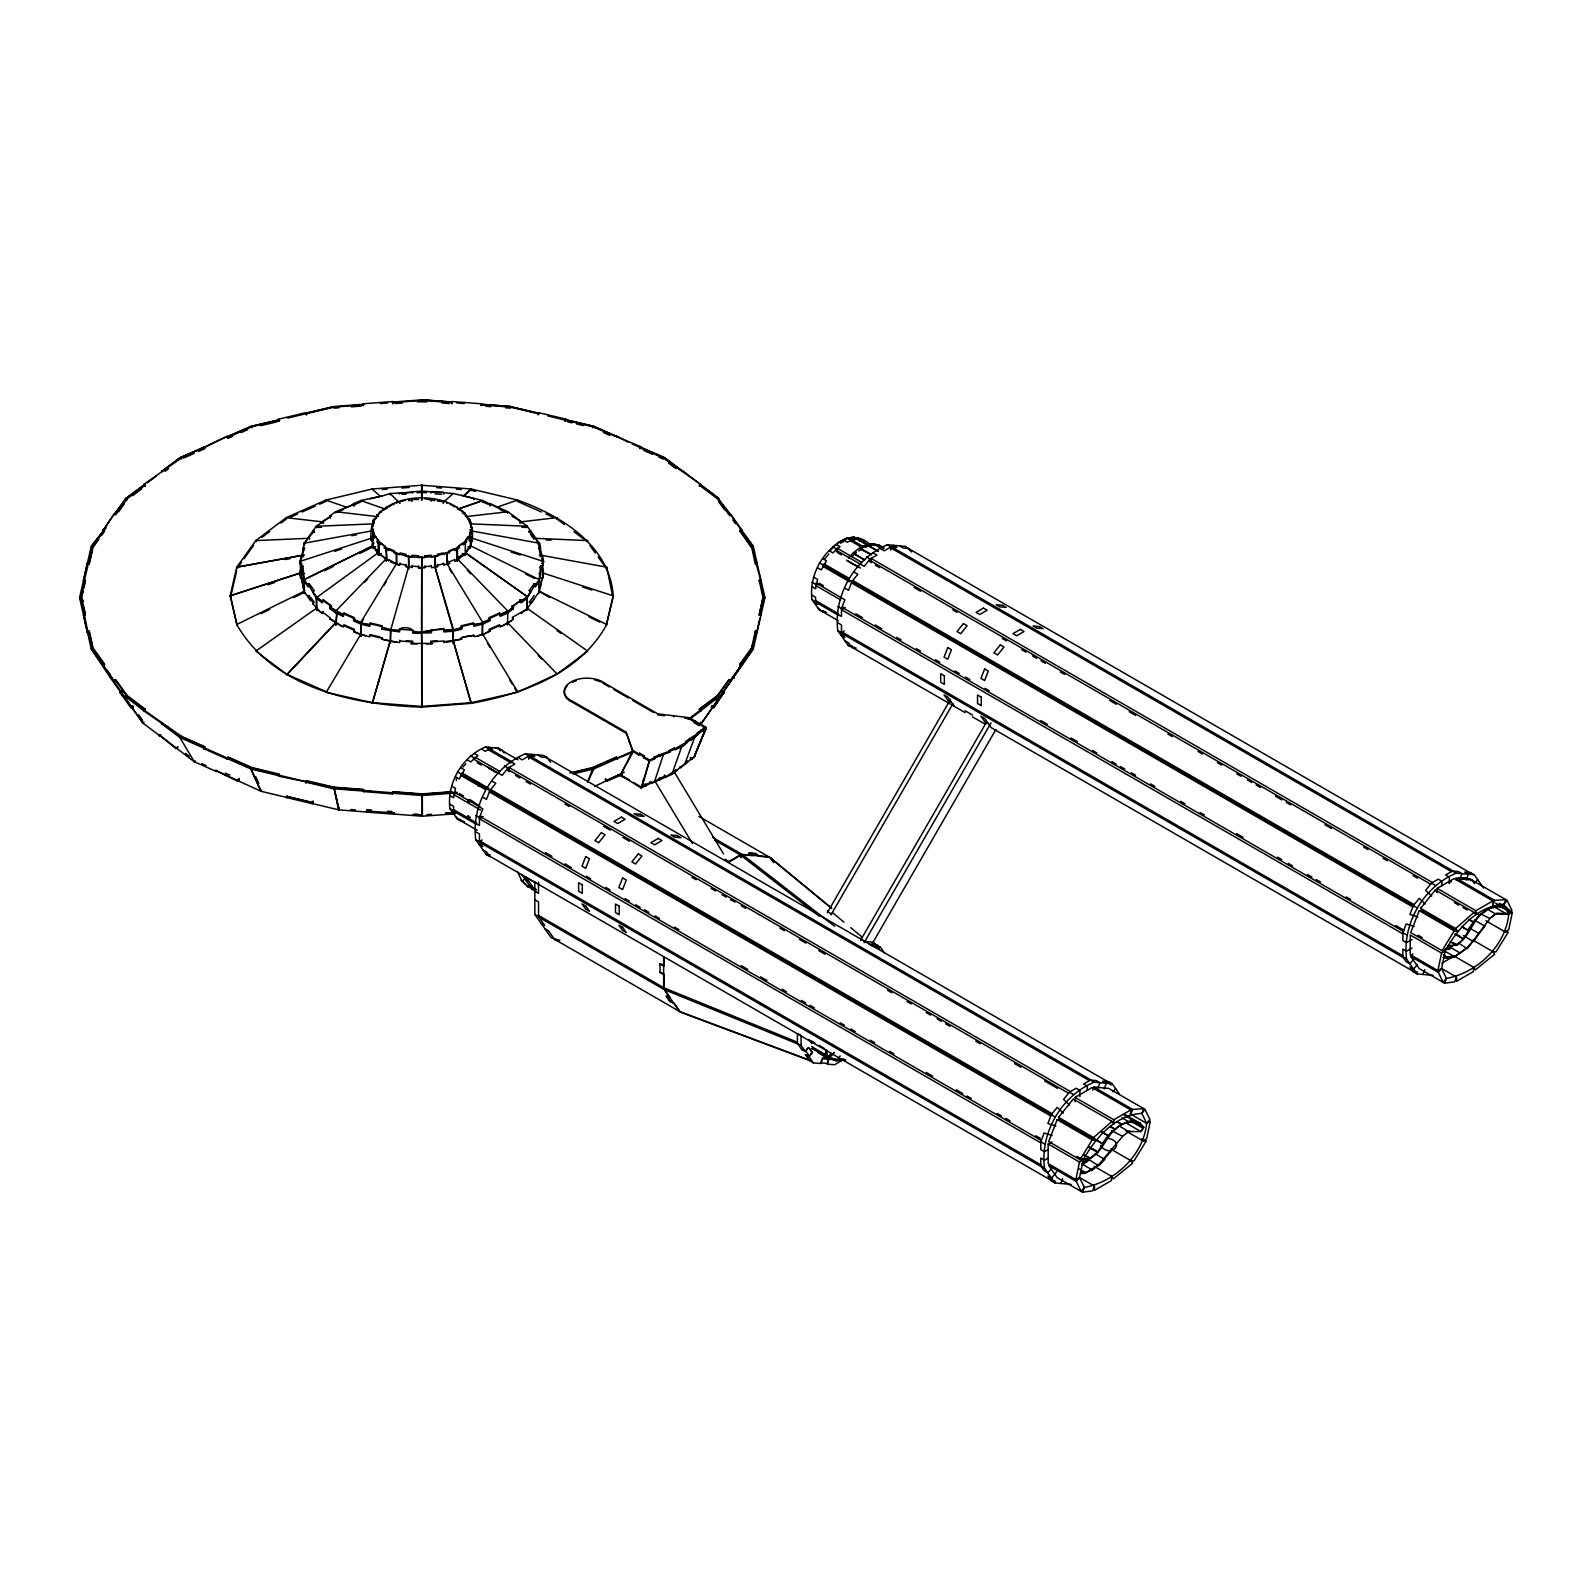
<?xml version="1.0" encoding="UTF-8"?>
<svg xmlns="http://www.w3.org/2000/svg" width="1592" height="1592" viewBox="0 0 1592 1592"><rect width="100%" height="100%" fill="white"/><g stroke="black" fill="none" stroke-linecap="round" stroke-linejoin="round"><path stroke-width="1.5" d="M329.862 606.93L330.24 608.821L335.912 613.079L343.315 616.363L343.016 614.532L329.862 606.93L331.275 605.716L323.335 599.706L322.3 602.851L316.629 598.572L308.072 583.966L309.266 583.687L314.261 590.672L312.609 591.647L316.629 597.517L322.3 601.776L316.231 596.682L316.728 610.532L316.549 598.473L317.763 598.194L316.728 598.652M335.912 613.079L335.613 611.248L385.821 559.17L388.448 560.344L377.722 553.101L316.629 597.517L312.609 591.647M406.139 564.463L405.642 566.732L412.169 566.971M418.636 565.876L418.457 568.205L425.104 567.488L418.636 567.468M306.56 780.617L305.843 782.687L306.56 780.617L334.081 787.184L363.593 789.433L363.354 791.582L392.587 793.93L392.667 792.02L422.278 794.289L422.437 816.218L455.053 813.83M424.865 565.876L424.865 567.448M431.332 566.971L431.332 565.399M437.342 564.463L437.84 566.732L431.492 567.707M443.372 563.011L443.87 565.279L447.113 563.827L482.734 622.372L482.276 633.755M447.113 563.827L449.561 563.389L448.765 561.22M534.196 585.279L535.409 585.577L539.429 579.707L470.874 545.937L470.396 546.892L471.312 544.046L465.361 553.917L457.362 559.926L454.735 561.1L454.735 559.528L449.561 561.817M462.317 553.399L463.352 553.857L459.372 556.842L459.372 558.414L454.735 561.1M463.352 553.857L463.352 555.429L465.76 553.081L527.231 596.682L526.733 610.532L526.912 598.473L535.409 583.966L534.196 583.687L529.221 590.652L530.872 591.647L526.852 597.497L520.126 601.318M470.376 539.588L471.67 541.26L472.147 536.444M633.238 782.349L641.138 786.926L646.113 784.717L645.357 783.801M659.486 777.553L660.242 778.468L641.138 787.98L649.556 760.081L632.74 750.369L626.074 732.141L573.518 701.813A22.666 13.094 0 0 1 570.911 682.013A22.666 13.094 0 0 1 605.219 683.505L657.775 713.853L689.336 717.693L706.132 727.405L702.271 731.365L701.296 729.872L706.132 727.405M646.113 785.791L646.113 784.717L645.715 785.931M675.406 769.991L676.859 770.627L676.859 769.573L665.018 777.393L651.287 783.483L650.531 781.513M660.242 779.523L660.242 778.468L659.844 779.682M686.649 760.658L687.625 761.434L671.884 774.369L665.416 777.234L664.66 775.264M671.884 774.369L681.615 746.907L690.789 739.404L689.814 738.628L685.436 741.653L686.53 743.205L681.555 746.947L675.088 749.812L674.252 748.121L669.078 751.484L675.346 749.016M679.366 767.006L680.819 767.643L680.819 766.568M687.644 761.454L687.127 762.727L686.152 761.951M691.067 759.284L691.067 758.23M690.172 758.887L691.605 759.523L690.63 757.673M694.49 722.828L695.445 721.176L694.51 722.848L699.127 725.514L700.062 723.843L700.082 724.957M699.087 725.494L689.336 718.768L684.819 718.211M700.022 724.997L700.062 723.843L699.127 724.44M464.028 495.49L471.252 489.003L421.8 485.262L421.741 486.515L421.661 485.262L372.23 489.003L326.022 500.047L326.201 501.301L319.614 504.226M430.974 493.082L431.034 491.829L421.78 491.112L421.721 492.386L417.104 492.744M487.968 504.226L482.416 501.779L482.595 500.525L453.322 493.52L443.949 492.804L443.889 494.077M453.203 493.5L444.009 501.759M392.766 402.637L422.278 400.388L451.81 402.637L451.81 403.691L452.048 402.06L422.457 399.811L392.508 402.06L392.766 403.691L392.508 401.542L363.354 403.771L363.354 404.826M481.122 405.701L481.202 404.269L510.813 406.517L481.202 404.269M843.641 541.638L842.188 542.315L843.72 540.524L842.705 541.101M845.71 539.708L845.81 538.593L849.79 538.176L849.451 539.35M861.789 548.046L862.804 547.449L858.784 550.991M864.555 546.752L864.635 545.638L869.63 544.922L868.376 545.578M865.57 546.175L865.471 547.29L867.441 546.374M1451.725 946.384L1450.451 948.573L1448.481 949.489L1447.645 947.837L1444.879 949.13L1445.815 949.648M1443.108 957.389L1446.611 958.225L1453.237 957.369L1453.556 956.175L1443.844 950.563L1450.531 947.459L1460.262 953.071L1453.476 957.289L1466.889 947.956L1472.918 941.151L1489.913 918.544L1480.64 913.828M1485.535 910.206L1493.316 906.544L1493.216 907.659C1470.272 911.38 1471.307 947.757 1447.586 945.927M421.582 643.108L421.741 557.061L418.457 557.578L418.636 555.767L412.169 555.27L411.99 557.081L408.706 556.822L405.642 556.106L406.139 554.334L400.109 552.902L399.612 554.653L396.547 553.917L393.92 552.762L394.716 551.111L389.543 548.802L388.746 550.474L386.12 549.3L384.11 547.787L385.145 546.275L381.165 543.27L380.13 544.802L378.1 543.29L376.846 541.519L378.04 540.166L375.553 536.683L374.339 538.036L373.085 536.265L372.647 533.32L373.941 534.275M426.358 643.884C451.352 643.248 392.11 643.248 417.104 643.884M421.8 643.526L421.741 707.127C353.723 704.977 273.366 688.202 236.73 624.502L304.012 591.348L302.798 586.015L304.57 586.871M430.755 630.213L443.75 628.522L443.909 631.924L453.163 631.208L461.78 629.158L461.282 625.775L473.322 622.93L473.819 626.273L482.416 624.203L489.819 620.94L489.819 618.273L488.724 618.452M412.726 630.233C410.776 637.875 436.566 625.974 430.994 632.9L412.507 632.9C416.169 626.95 396.189 625.397 399.572 631.924L381.722 629.158L382.219 625.815L370.16 622.91L369.662 626.273L361.066 624.223L353.663 620.94L353.663 618.273L354.757 618.472M443.69 629.238L443.909 630.85L453.163 630.153L461.78 628.084L461.083 626.552M443.75 641.795L461.939 639.069L446.218 642.372M437.342 566.036L434.974 566.732L453.342 629.417L452.984 643.128M538.892 586.871L540.663 586.015L539.449 591.348L606.731 624.502C579.926 673.655 523.191 693.774 471.192 703.365L453.342 641.118L471.192 703.365L421.741 707.127L421.661 643.526M450.417 812.935L450.277 814.089L450.118 812.875L445.481 813.233L450.138 812.736L450.456 814.169L450.456 813.114L455.053 812.756M394.438 812.736L394.1 814.169L366.598 812.079L366.916 810.646L366.777 812L338.937 809.89L333.922 787.562L278.68 776.2L279.396 774.11L251.874 767.543L228.253 757.076L227.099 759.006M338.937 809.89L335.653 794.607M363.434 791.721L363.513 789.811L333.922 787.562L338.638 809.85L312.709 803.642L312.748 801.254M392.587 793.93L392.766 791.662L422.278 793.891L451.81 791.662M451.889 792.02L422.298 794.289L422.119 816.218L394.279 814.089L394.438 812.875M468.008 802.089L468.346 799.482L473.6 802.328M469.282 800.02L468.924 802.607L470.157 799.821L479.948 806.348M1095.276 1153.842L1104.888 1159.414L1098.699 1165.822L1088.649 1159.394L1081.943 1164.011L1091.674 1169.622L1084.888 1173.324L1098.361 1165.026L1122.619 1136.409L1111.415 1130.479M1120.489 1124.728L1128.27 1121.604L1128.111 1122.738C1104.947 1125.464 1104.729 1161.404 1080.948 1159.274M399.751 630.114L399.751 628.522L399.572 630.85L390.339 630.153L382.219 627.407M473.799 499.709L473.978 498.475L461.76 495.231M538.255 413.323L510.654 406.716L538.713 413.164L538.474 414.577M538.713 413.721L537.997 414.736L538.713 412.666L565.896 419.154L565.16 421.223L565.896 419.671L593.478 426.258L565.419 419.81M565.638 421.084L565.896 419.671M1051.854 1141.882L1048.173 1144.011L1048.173 1163.633L1075.834 1179.612L1079.515 1162.1L1083.217 1159.971C1094.978 1138.121 1115.594 1114.798 1141.842 1113.385L1145.046 1109.405L1108.649 1088.391L1093.943 1087.077L1092.709 1090.261M1076.948 1156.349L1083.217 1159.971L1079.515 1177.483L1076.331 1181.443L1081.147 1191.413L1084.331 1187.433C1114.778 1181.941 1143.573 1155.115 1146.658 1123.335L1149.862 1119.375L1145.046 1109.405M1441.576 953.071L1410.233 934.982L1410.233 954.603L1437.894 970.583L1441.576 953.071L1445.257 950.941C1457.038 929.091 1477.635 905.768 1503.903 904.356L1507.087 900.375L1470.709 879.381L1455.984 878.048L1494.709 900.415L1505.734 899.599L1503.903 904.356L1508.718 914.325C1505.614 946.086 1476.819 972.911 1446.392 978.423L1443.188 982.383L1438.372 972.433L1410.711 956.454L1412.84 953.807M1438.372 972.433L1441.576 968.453L1445.257 950.941L1442.073 950.663L1410.711 932.574L1419.228 910.664L1422.412 910.942L1457.456 931.161L1455.605 928.554L1420.562 908.316L1435.287 890.008L1474.013 912.355L1475.864 914.982L1475.864 910.723L1437.138 888.356L1437.138 892.615L1435.287 890.008M825.969 1050.7L825.153 1054.362L826.009 1053.446L828.994 1057.267L836.954 1059.675L843.879 1058.959M82.107 601.796L79.6 597.557L83.5 580.463L85.371 581.16L83.5 580.463M83.5 579.946L85.371 581.16L83.5 579.946L91.242 546.534L103.878 530.196L104.495 531.39L101.649 535.37M83.5 581.02L87.341 563.11L89.212 563.269L93.092 546.215L106.166 527.708M95.042 652.063L92.455 648.163L88.555 631.069L87.341 631.666L87.978 632.681L80.834 597.139L84.714 580.045M84.694 579.17L92.455 546.116L91.321 546.355L103.878 530.196M82.466 602.472L81.491 597.139L85.371 580.105M81.968 596.085L82.943 591.806M83.918 587.548L84.893 583.289M89.689 562.195L92.615 549.419M236.651 570.652L230.681 596.821L236.73 624.502M301.585 568.861L299.873 561.518L304.57 548.185L303.276 548.066L301.565 558.195M303.276 549.678L304.012 543.31L314.261 531.111L313.047 530.793M301.087 567.807L299.873 573.14L301.087 578.553M301.167 570.613L300.351 574.155L303.276 586.97L301.585 577.936L302.878 577.836M371.374 540.882C362.837 483.49 480.605 483.49 472.088 540.882M371.792 526.852L371.792 530.633L373.085 529.479L371.792 530.633M373.941 523.211L372.647 523.111L374.339 518.375L375.553 518.674L378.04 515.191L376.826 514.913L378.04 516.266L376.826 514.913M373.085 539.608L371.792 541.28L371.314 536.444M425.004 498.833L434.775 500.644L434.775 499.57M411.99 567.707L412.169 565.399M430.795 492.226L443.909 492.465L431.034 491.829M451.81 403.691L452.048 401.542L481.202 403.771L481.202 404.826M399.751 641.815L399.751 640.223M412.666 642.79L412.666 641.218L406.219 640.72M421.582 633.596L421.92 643.108M392.667 792.02L392.508 793.791L392.766 791.662M481.202 403.771L480.963 404.846L510.475 407.094L537.997 413.661M469.123 540.882L470.376 529.459M470.337 548.404L470.396 535.191L472.108 527.668M469.123 538.036L470.834 534.355L469.54 533.201M472.108 528.743L471.67 530.633L470.376 529.459M471.67 539.688L470.834 545.001L472.585 538.335L543.588 561.498L541.897 568.861L540.603 568.762L540.603 566.095L541.897 566.195L541.897 568.861M534.196 583.687L534.196 586.353L535.409 586.632L538.972 581.677L540.603 566.095L542.375 566.851L540.603 567.707M540.185 576.324L541.897 566.195M538.912 593.657L538.972 580.602L540.663 574.314M540.106 556.663L541.897 555.508L540.185 548.046L538.892 548.145L540.603 555.648L542.375 556.106L543.588 561.439L541.897 567.787L540.106 567.07M542.375 567.807L543.588 573.14L540.185 586.97L541.897 577.916L540.603 577.816M542.375 578.553L543.588 573.22L613.278 595.866L606.273 625.377L613.278 595.806C609.557 545.041 560.882 515.609 517.559 500.087L496.545 507.35M752.439 644.86L751.464 649.138L755.344 631.029L757.215 632.223L755.344 631.029M756.001 631.069L755.344 632.084L757.215 631.666L756.001 631.069L752.101 648.163L753.235 648.939L701.555 723.166L700.58 722.231L701.734 723.007L753.334 648.76L764.956 597.736L763.742 597.139L764.956 597.557L761.056 580.463L759.842 580.045L763.742 597.139L759.185 615.248L763.065 597.139L759.683 613.119M756.578 632.681L759.862 618.253M467.212 516.465L507.928 511.748L507.55 512.903L507.928 511.748L489.819 503.45L489.819 506.117M482.416 501.779L482.714 500.565L499.371 508.624M489.799 505.042L489.023 504.067M564.424 524.544L556.822 518.833L557.12 517.619L520.166 521.957M461.959 627.367L453.163 630.153L434.855 566.752M473.123 623.666L473.819 625.198L482.416 623.149L489.819 619.885L489.023 617.696L499.371 613.079L500.167 616.363L507.55 613.079L513.221 608.821L513.221 606.134L521.161 600.164L511.808 606.512M478.117 635.885C490.157 631.447 472.247 639.069 473.819 635.327L463.69 636.939M514.773 688.242L517.261 692.361L471.371 702.649M482.436 623.149L473.998 624.482M821.87 1059.556L820.955 1062.879L827.342 1063.456L828.696 1058.461L822.308 1057.904M1443.307 954.822L1447.148 957.031L1446.829 958.225L1447.148 957.031L1453.556 956.175M854.824 539.051L854.446 537.34L854.824 539.051L855.362 537.857L851.68 537.24L848.536 538.832L849.79 538.176M852.615 537.758L852.277 538.952L854.446 537.34M853.65 538.753L853.969 537.559M870.963 545.2L871.302 544.006L875.898 544.683L874.446 545.32M871.899 545.738L872.217 544.544M874.068 544.265L873.749 545.459L874.287 544.285M1456.481 880.177L1456.799 878.983L1464.222 877.908L1461.416 879.461L1460.819 877.729M1458.968 879.819L1458.371 878.087M1492.241 907.082L1499.843 905.549L1505.534 906.923L1504.997 908.097L1508.898 911.4L1507.286 914.325L1495.644 913.987L1487.167 909.112M1495.644 903.142L1500.062 905.569L1499.525 906.743L1493.216 907.659M640.044 447.252L664.481 457.68L640.78 447.193L639.626 448.606L640.78 446.675L592.682 426.755L547.767 415.89M640.382 448.546L640.78 447.193M390.339 631.208L408.647 566.752M397.244 642.372L381.523 639.069L390.139 641.118L372.289 703.365L390.259 641.138L399.572 642.551M377.841 684.441L379.214 679.704M840.158 1055.934L836.596 1060.849L845.869 1059.914M1079.197 1168.827L1085.028 1172.19L1084.649 1173.384L1080.51 1173.543M653.755 758.369L659.944 755.842L659.188 754.926L653.755 757.314L654.511 758.926L649.556 761.135L643.486 757.633L644.362 755.941L639.765 753.275L638.87 754.966L632.74 751.444L626.074 732.141M669.078 750.409L669.914 752.12L659.944 755.842M674.59 748.101L669.436 750.389L669.914 752.12M1128.111 1122.738L1128.489 1121.544L1134.618 1121.226L1134.24 1122.42L1127.136 1122.161M643.725 778.508L642.173 786.468L649.835 759.762M513.221 517.181L513.619 516.027L512.186 516.067M519.748 523.191L521.181 521.539L507.928 511.748M521.161 523.151L521.559 521.997L527.231 526.255L530.852 531.29L528.763 532.206M521.917 527.211L526.833 527.43L527.231 526.255L470.655 523.867M556.822 518.833L557.22 517.679M587.587 540.524L587.189 541.678L587.647 540.583L534.474 538.275M692.5 843.641L654.79 780.896L663.625 753.832M685.038 763.404L695.326 735.524M446.934 564.563L449.561 563.389M457.66 559.17L507.947 611.189L507.41 625.039M482.416 634.85L490.117 630.81L484.267 634.034M513.221 606.134L512.206 605.676L513.619 606.93L507.947 611.189L499.371 614.691M549.837 597.637L539.429 591.408L526.852 609.199L512.206 617.417L513.221 619.447L502.017 626.173M517.261 692.361L557.12 674.053L587.647 651.108L527.231 608.383L521.181 613.477M557.12 674.053L507.848 622.95L500.167 626.989L499.371 624.82L489.023 629.397L489.819 631.566M464.426 821.711L457.421 819.283L449.899 808.597C446.735 783.244 461.919 756.916 485.48 746.986L498.495 748.14L502.176 750.27L495.172 747.842M449.899 795.662L453.581 797.791L455.491 788.418L451.81 786.289M460.725 767.722L464.426 769.851L459.192 778.926L455.491 776.797M482.814 849.75L486.495 851.879L489.898 856.715L486.217 854.586L475.729 839.68C471.332 804.338 492.505 767.662 525.32 753.812L543.449 755.424L547.15 757.553L550.534 762.389M475.729 823.323L479.431 825.452L479.431 817.611L482.814 808.875L479.132 806.746M492.087 781.174L495.769 783.304L489.898 790.607L486.495 799.363L482.814 797.234M528.624 759.185L529.857 756.021L1091.236 1080.132M822.785 610.552L826.467 612.681L819.462 610.273L811.94 599.567C808.776 574.215 823.979 547.887 847.521 537.957L860.536 539.111L866.148 543.966M811.94 586.632L815.641 588.761L817.552 579.408L813.85 577.279M822.785 558.712L826.467 560.842L821.233 569.896L817.552 567.767M856.158 648.063L848.257 645.556L837.79 630.651C833.372 595.308 854.546 558.633 887.361 544.782L905.51 546.394L911.619 551.986M768.837 856.814L742.131 854.426L740.917 857.591L742.608 854.745L752.757 855.66L749.354 852.934L755.742 853.491L759.145 856.237L769.314 857.133L831.8 908.594M837.79 614.293L841.471 616.422L841.471 608.582L844.874 599.846L816.119 583.07M854.148 572.145L857.829 574.274L851.939 581.577L848.556 590.333L844.874 588.204M890.684 550.155L891.898 546.991L1453.277 871.103M818.268 1052.77L828.935 1058.919L830.785 1054.163L827.581 1058.143L826.487 1049.665M1048.173 1149.563L1044.491 1151.693L1040.79 1149.563L1040.79 1141.723L1044.193 1132.967L1052.133 1135.494M1071.157 1184.408L1054.959 1182.956L1044.491 1168.05C1040.073 1132.708 1061.247 1096.032 1094.062 1082.182L1112.211 1083.794L1119.295 1093.883M1075.098 1101.644L1075.098 1097.386L1113.823 1119.753L1113.823 1124.012L1111.972 1121.385L1073.247 1099.037L1058.521 1117.345L1093.565 1137.564L1095.396 1140.19L1060.371 1119.972L1057.168 1119.673L1048.67 1141.583L1080.013 1159.692L1083.217 1159.971M1060.849 1183.473L1062.68 1178.737M1097.744 1088.391L1099.953 1082.699L1096.251 1080.57L1090.381 1080.053L1083.595 1083.973L1087.276 1086.102L1087.276 1090.361M1104.132 1088.968L1106.341 1083.276L1102.639 1081.147L1108.529 1081.664L1112.211 1083.794M1076.331 1181.443L1048.67 1165.483L1057.168 1177.582L1082.5 1192.189L1084.331 1187.433L1079.515 1177.483L1075.834 1179.612M1079.396 1177.403L1094.46 1186.1L1092.609 1190.856L1082.5 1192.189M1125.962 1131.016L1142.976 1140.847L1146.658 1138.718L1150.359 1121.206L1146.658 1123.335L1141.842 1113.385L1143.693 1108.629L1132.668 1109.445L1130.817 1114.201L1130.817 1109.942L1092.092 1087.575L1075.098 1097.386M1412.064 939.479L1406.532 942.663L1402.851 940.534L1402.851 932.693L1406.234 923.957L1414.193 926.464M1433.198 975.379L1417.019 973.926L1406.532 959.021C1402.134 923.678 1423.308 887.003 1456.123 873.152L1474.272 874.764L1483.605 888.057M1422.89 974.443L1424.741 969.707M1459.784 879.361L1461.993 873.67L1458.312 871.54L1452.421 871.023L1445.636 874.943L1449.317 877.073L1449.317 883.461M1466.172 879.938L1468.381 874.247L1464.7 872.117L1470.57 872.635L1474.272 874.764M1410.711 956.454L1419.228 968.553L1444.541 983.159L1446.392 978.423L1441.576 968.453L1437.894 970.583M1441.437 968.374L1456.501 977.07L1454.65 981.826L1444.541 983.159M1494.709 900.415L1492.858 905.171L1492.858 900.913L1454.133 878.545L1437.138 888.356M694.49 756.081L706.072 728.499L694.49 756.081L705.276 729.096L704.301 728.32M685.495 742.469L686.809 742.389M676.282 770.886L676.799 769.593M689.814 738.628L690.45 740.26L702.609 730.509L701.634 729.733L697.316 732.857L698.311 734.35L697.316 732.857M690.789 739.404L689.416 738.668L698.311 733.295M701.634 729.733L702.271 731.365L705.276 729.096M680.819 767.643L695.465 755.563L691.605 759.523M702.609 730.509L702.271 730.31M682.888 470.993L718.967 498.634L700.798 484.963L699.286 486.197L700.798 484.465L663.267 458.018L639.626 447.551M313.107 802.308L312.151 803.662L286.52 797.532L287.475 796.179L287.058 797.512L261.128 791.304L251.078 769.035L251.556 767.861L279.396 775.185M261.128 791.304L261.605 790.149L260.849 791.224L215.696 770.448L237.706 781.274L239.238 779.045L237.706 781.274M278.918 776.339L279.137 774.468M306.102 782.846L306.321 780.956M338.638 809.85L339.116 808.676M526.833 527.43L527.29 526.315M533.738 539.151L535.409 537.738L530.415 530.793L529.221 531.071L539.409 543.23L540.663 548.623L538.892 548.185M535.847 538.255L539.788 547.887M539.788 548.981L539.409 543.23L470.874 530.813M613.278 595.866L612.801 596.821L606.731 567.19L539.429 554.931M343.315 616.363L344.111 613.079L354.459 617.696L353.663 619.885L361.066 623.149L369.662 625.218L370.359 623.666M587.448 782.408L593 767.861L572.324 772.817M587.727 782.309L593.776 768.936L617.457 758.449L616.701 757.374L593.02 767.861L593.776 768.936M856.914 537.937L856.377 539.111L856.914 537.937L859.123 538.793M877.61 546.414L879.759 545.638L877.232 544.703M1465.118 879.102L1465.655 877.928L1467.784 878.446L1468.182 880.157M1500.062 905.569L1499.525 906.743L1504.997 908.097L1505.714 907.002L1499.246 903.281M538.972 544.325L539.449 543.29M542.375 556.106L543.091 577.896M606.273 568.284L606.771 567.25M465.76 553.081L469.123 547.091L467.929 546.792M500.465 614.512L499.371 613.119L500.167 615.288L507.947 611.189M513.619 606.93L507.569 612.005M507.947 622.89L511.35 620.86M521.559 600.94L520.146 599.726L521.181 601.776L527.231 596.682M836.974 1059.675L836.397 1060.849L828.437 1058.421L834.387 1052.372L828.278 1058.342L812.218 1048.471M729.952 515.947L730.569 514.733L717.992 498.575L730.569 514.733M700.798 484.465L699.286 485.122L717.415 498.754L728.818 514.654L730.569 514.236L741.812 530.972L741.812 529.917L740.061 530.335L751.464 547.29L740.061 531.39L741.812 530.415L753.235 546.355L740.678 530.196M741.215 531.628L741.812 530.415M456.406 778.09L456.327 780.597M478.316 786.149L479.431 783.961M1130.24 1120.111L1134.24 1122.42L1134.837 1121.265L1140.031 1123.196L1139.434 1124.37L1142.976 1128.211L1140.927 1131.574L1128.828 1131.574L1120.35 1126.698M526.852 597.497L530.872 591.647M539.429 579.707L535.409 585.558L533.758 584.582M1455.207 933.967L1463.526 938.763L1468.56 930.584L1461.675 926.464M616.701 757.374L612.005 760.041M617.457 758.449L632.303 752.419M624.263 772.239L594.851 786.289M641.138 787.98L620.721 775.125L632.74 750.369M620.681 774.09L632.621 752.956M1089.326 1147.136L1097.644 1151.931L1102.997 1143.952L1094.082 1138.559M827.263 912.813L950.484 699.405M831.044 914.803L952.912 703.704M860.496 940.434L986.105 722.867M864.118 942.683L991.04 722.828M872.257 943.638L995.915 729.474M756.001 563.21L761.056 581.02L753.334 546.534L752.101 546.116L756.578 564.742M759.842 580.045L759.185 581.16L761.056 579.946M760.419 581.577L761.056 580.463M360.926 636.044L360.767 622.392L396.368 563.827L399.612 565.299L390.478 561.877M363.593 618.97L361.066 623.149L369.483 624.482M383.871 585.498L386.418 581.299M421.661 706.43L372.23 702.669L326.201 692.361L360.867 634.113L369.662 636.899L370.16 634.631L379.811 636.939M1135.534 1122.539L1143.832 1127.335L1140.927 1131.574L1126.778 1123.415M1080.013 1159.692L1092.212 1139.912L1095.396 1140.19M1141.922 1138.678L1146.16 1141.126L1133.982 1160.906L1130.778 1160.628L1110.818 1149.086M1442.073 950.663L1454.252 930.882L1457.456 931.161M699.803 709.395L700.261 711.166L718.967 696.659L717.992 695.724L699.803 709.395L700.798 710.331M809.671 1048.531L812.139 1052.014L809.452 1056.232L805.771 1050.999L807.562 1048.173M760.419 615.845L759.842 614.233M824.755 558.892L828.895 553.956M858.486 539.947L859.401 540.703L859.183 539.091M859.401 540.703L860.118 539.608M879.222 546.812L879.938 545.718L881.192 546.772M879.56 547.33L880.277 546.235C868.894 539.409 855.799 549.24 848.476 558.076M881.311 548.762L882.963 548.205M1467.983 930.106L1473.177 922.166L1468.978 919.738M1500.38 906.485L1508.898 911.4L1509.614 910.325L1505.714 907.002M715.305 699.803L729.415 679.784L730.569 680.56L729.952 681.476L728.818 679.645L730.569 680.063L741.812 664.362L740.061 663.944L740.061 665.018L752.101 648.163L753.334 648.76M729.415 679.784L728.818 680.699L730.569 681.117L741.812 664.362M740.061 665.018L741.812 664.879M723.086 693.236L724.121 691.684M1490.013 918.266L1496.48 913.251L1508.121 913.589L1507.286 914.325L1493.137 906.166M1495.644 913.987L1491.525 917.032M739.166 667.705L741.753 663.804M828.278 1058.342L825.273 1054.521L826.009 1053.446M215.895 770.289L216.572 771.603L194.304 761.732L195.04 760.658L194.065 761.593L158.941 734.728L175.836 748.499L177.846 747.623M260.849 791.224L250.8 768.936L251.536 767.861L227.855 757.374L227.517 759.205L203.776 748.658L204.93 747.802L204.174 748.877L204.532 747.026L180.831 736.539L143.778 710.888L145.27 709.156L143.778 710.888M237.904 780.06L238.661 778.986L238.581 781.354M463.073 767.045L465.839 763.762M1102.46 1143.394L1107.932 1135.713L1101.644 1132.091M1134.24 1122.42L1139.434 1124.37L1140.19 1123.315L1125.345 1114.718M1132.33 1122.062L1142.976 1128.211L1143.733 1127.156L1140.19 1123.315M114.007 514.236L102.744 530.972L114.007 514.236L115.738 514.654L127.141 498.754L145.27 485.122L143.778 484.465L145.27 486.197L145.27 485.122M98.803 539.35L93.092 547.29L93.092 546.215M118.604 511.748L124.295 503.808M308.987 538.275L255.815 540.583L236.73 567.19L230.203 595.806L237.188 625.377M237.188 568.284L236.73 567.19L304.012 554.991L236.73 567.19L237.188 568.284L241.268 562.573M243.994 558.772L253.546 545.479M323.713 523.211L322.3 521.539L331.255 516.027L316.231 526.275L308.052 537.738L309.724 539.171M437.322 501.002L443.85 501.759M400.109 564.603L400.109 563.031M408.547 556.802L408.885 568.881M406.139 566.036L408.706 567.468M382.219 628.462L382.398 626.552M382.219 639.088L382.219 637.516M371.354 527.668C383.553 566.075 449.103 565.717 470.396 535.191M443.372 553.956L449.561 552.762L448.765 551.091L453.939 548.802L454.735 550.474L457.362 549.3L459.392 547.787L458.337 546.255L462.317 543.27L463.352 544.802L465.361 543.27L466.635 541.499L465.421 540.146L467.929 536.663L469.123 536.962M470.854 546.016L469.123 548.663L469.123 547.091M565.896 419.154L565.16 421.223M312.151 803.662L313.107 801.254M534.196 595.408L529.201 602.373L530.415 602.652M531.668 602.492L534.156 599.01M699.286 709.156L700.798 710.888L699.286 709.156L717.415 695.525L728.818 679.645M740.061 663.944L751.464 648.063M713.793 707.604L724.42 691.744L713.793 707.604L711.465 707.047M1122.738 1136.131L1129.683 1130.917M343.016 614.532L344.111 613.119L343.315 615.288L330.24 607.746M1469.237 927.837L1479.107 933.529L1484.938 926.047L1474.371 920.196M474.257 753.454L477.958 755.583L470.814 761.911L467.113 759.782M511.151 761.991L514.833 764.12L508.047 768.04L502.157 775.344L498.475 773.215M482.038 839.86L479.908 842.506L1041.287 1166.618M836.317 544.424L839.999 546.553L832.855 552.882L829.173 550.752M873.192 552.961L876.893 555.091L870.088 559.011L864.217 566.334L835.322 549.817M844.098 630.83L841.969 633.497L1403.348 957.588M805.373 1051.536L801.094 1045.447L801.094 1035.556L797.413 1033.427L797.413 1043.317L801.691 1049.407L805.373 1051.536L808.597 1047.516L812.298 1052.77L809.074 1056.77L813.353 1062.859L820.756 1063.516L822.606 1058.72L828.994 1059.297L827.143 1064.093L834.546 1064.749L843.103 1059.814M1079.893 1096.749L1079.893 1090.361L1076.212 1088.232L1069.426 1092.152L1063.536 1099.455L1069.685 1105.087M1051.715 1168.11L1047.874 1172.886L1044.193 1170.757L1040.79 1165.921L1040.79 1158.081L1044.491 1160.21L1048.173 1158.081M1113.047 1091.813L1115.614 1088.63M1056.69 1171.772L1051.576 1178.12L1047.874 1175.991L1051.277 1180.826L1054.959 1182.956M1441.954 885.59L1441.954 881.331L1438.253 879.202L1431.467 883.122L1425.596 890.425L1431.725 896.057M1413.756 959.081L1409.935 963.857L1406.234 961.727L1402.851 956.892L1402.851 949.051L1406.532 951.18L1412.064 947.996M1475.107 882.784L1477.655 879.6M1417.457 964.334L1413.616 969.09L1409.935 966.961L1413.318 971.797L1417.019 973.926M452.048 402.06L422.119 399.811M1100.43 1145.364C1110.141 1159.533 1127.594 1141.424 1106.659 1138.021M830.964 550.036C840.118 536.862 858.944 532.365 870.943 545.539M852.297 556.603L855.919 552.125L854.984 551.608M1473.177 922.166L1479.505 915.141L1475.306 912.713M1508.898 911.4L1509.733 910.485L1507.286 914.325L1508.121 913.589M364.369 582.513L367.712 579.03M295.137 666.013L298.52 662.491M470.396 817.233L468.605 817.572L467.869 815.721L468.804 816.238M1107.932 1135.713L1114.46 1129.106L1110.261 1126.678M145.27 710.231L126.584 695.724L125.589 696.659L144.295 711.166M159.2 734.608L160.096 736.041L143.001 723.166L143.976 722.231L142.842 723.007L110.724 678.272L91.242 648.76L87.341 631.666M194.304 761.732L179.856 737.474L180.831 736.539L180.095 737.613L203.776 748.101M1450.451 941.588L1456.64 945.17L1463.526 938.763M464.148 495.51L471.371 489.023L517.44 500.047L517.261 501.301L541.439 512.007M828.556 1056.61L832.178 1053.367M1093.565 1137.564L1111.972 1121.385M1455.605 928.554L1474.013 912.355M321.922 600.96L323.733 600.562M1084.132 1154.817L1090.321 1158.379L1097.644 1151.931M1478.888 915.32L1486.51 910.783M449.541 503.649L454.715 506.992M396.428 553.877L396.707 563.608M143.778 484.465L181.309 458.018L227.099 436.347L227.517 438.218M143.778 484.963L125.589 498.634L144.753 484.903L145.27 486.197L144.753 484.903M147.359 482.834L156.295 476.088M132.574 495.729L141.648 488.923M164.991 471.351L168.613 468.625M346.917 507.35L325.902 500.087L286.341 517.619L255.894 540.524L256.272 541.678L255.815 540.583M261.964 537.38L269.565 531.668M280.948 523.111L286.64 518.833M330.221 517.181L329.842 516.027L335.514 511.768L354.439 504.087L344.091 508.624M384.09 509.699L385.125 509.082L380.11 511.609L376.826 515.967L378.04 516.266M386.259 549.359L387.055 558.414M394.716 552.165L393.92 551.708M457.202 508.107L457.342 507.112M341.464 626.173L329.842 618.631L343.295 626.989L344.111 624.82L354.459 629.397L353.663 631.566L359.195 634.034M360.926 624.163L361.225 636.143M203.776 748.658L204.93 746.728L181.309 736.26L143.778 709.833M215.696 771.503L217.228 770.349M704.719 706.132L708.36 703.405M711.982 700.679L715.604 697.953M688.261 719.246L700.798 709.833M689.535 719.246L700.798 710.888M686.53 742.151L675.088 748.757M1113.803 1129.345L1114.778 1129.902L1121.385 1124.29L1117.186 1121.862M103.361 665.794L104.495 665.018L92.455 648.163L91.321 648.959L143.001 723.166M102.744 664.879L103.878 664.103M110.724 678.272L111.878 677.495L110.644 678.092L109.609 673.496M121.589 690.888L120.435 691.684L121.47 693.236M125.43 696.48L126.564 695.704M131.061 706.47L132.196 705.694L133.231 707.266L132.096 708.042M536.623 889.59L528.345 887.043L521.36 880.217L521.937 881.112L526.057 878.366M620.721 775.125L621.596 773.513M372.17 544.046L372.588 545.957L304.052 579.727L308.072 585.577L309.266 583.707L307.614 584.702L309.266 585.299M488.784 747.265L492.485 749.394L489.162 749.116L485.321 751.325L481.64 749.195M850.844 538.255L854.526 540.385L851.203 540.086L847.382 542.295L843.7 540.166M531.191 754.329L534.872 756.459L529.002 755.941L522.216 759.862L518.514 757.732M893.231 545.3L896.933 547.429L891.042 546.912L884.257 550.832L880.575 548.703M639.765 753.394L638.87 754.966M1113.823 1119.753L1130.817 1109.942M1475.864 910.723L1492.858 900.913M1441.954 963.12L1454.133 956.076L1473.495 967.259L1475.346 969.886L1494.669 954.225L1492.838 951.598L1472.859 940.056M1485.873 920.753L1505.017 931.817L1508.718 929.688L1512.4 912.196L1508.718 914.325L1511.902 910.345L1507.087 900.375M83.341 601.179L80.834 597.139L79.6 597.756L87.341 632.223L89.212 632.084L92.117 644.86M84.714 614.233L84.157 615.845M91.242 648.76L92.455 648.163M324.41 570.832L333.265 566.473M359.812 553.419L373.085 546.912L372.588 545.957L304.012 579.647L304.57 593.657M261.068 613.636L269.745 609.378M293.644 597.637L304.49 592.304L304.012 591.348M1448.7 882.724L1451.327 881.49M465.421 516.246L466.615 515.967L463.332 511.609L458.337 509.082L459.372 509.679M462.297 513.122L463.332 511.609M203.776 447.193L180.095 457.68L204.532 447.252L204.93 448.606L198.483 451.471M279.137 419.81L251.078 426.258L227.099 436.845L251.536 426.417L279.137 419.81L279.396 421.223L278.68 419.154L305.843 412.666L306.56 414.736L305.843 413.164L333.743 406.517L363.354 404.269L363.434 405.701M205.905 446.815L227.099 436.347M228.253 437.203L251.874 426.755L279.396 420.169L279.396 421.223M183.458 458.118L194.184 453.362M232.551 436.367L228.253 438.278L227.855 436.905M241.148 432.566L247.596 429.721M291.038 516.883L297.624 513.957M302.022 512.007L315.216 506.176M354.439 505.659L353.344 503.848L360.747 500.565L385.264 509.062M337.763 512.087L343.295 509.639M355.494 504.246L361.046 501.779M388.727 507.012L393.901 503.649L393.901 504.724M379.254 542.912L378.219 543.37L379.254 542.912L379.254 554.951M386.02 549.22L387.055 548.762M465.242 514.117L464.207 514.574L465.361 513.122M380.13 555.429L381.165 553.399M513.241 515.569L512.206 516.027L521.559 521.997M322.3 600.164L331.653 606.532M322.3 613.477L323.335 611.447L322.3 613.477L316.231 608.383L255.815 651.108L286.242 674.013L325.902 691.585M331.275 608.363L330.24 608.821L330.24 606.134M158.941 735.803L160.951 734.907M177.846 746.548L175.836 748.499M489.819 618.273L500.167 613.676M482.734 622.372L490.117 619.109M489.819 629.994L500.167 625.417M569.757 773.015L592.682 767.543L616.303 757.076L617.457 759.006M596.98 766.707L607.706 761.951M617.457 757.931L632.303 751.364M649.556 760.081L654.511 757.872M658.929 755.006L669.914 751.046M605.318 779.045L606.851 780.199L622.273 773.374M605.318 780.1L606.851 781.274L622.273 774.448M644.979 785.015L650.173 782.647L651.287 783.483M659.088 778.767L664.302 776.398L665.416 777.234M309.266 583.687L309.266 586.353L308.072 586.652L304.49 581.677L302.878 566.095L301.585 567.807L299.873 561.439L370.876 538.355M458.197 509.062L482.595 500.525M458.297 509.082L482.714 500.565M79.6 597.557L80.834 597.139M1090.321 1158.379L1084.013 1155.096M334.718 551.29L341.584 549.061M267.834 584.742L274.799 582.473M302.798 548.643L304.57 548.185M287.734 418.059L305.843 413.721L306.56 414.736L305.843 413.164M306.321 413.323L333.902 406.716M306.56 413.661L334.081 407.094L363.593 404.846L363.354 403.771M261.048 425.621L277.108 421.78M360.847 500.525L382.199 495.928L370.16 498.793M400.09 503.51L390.12 493.54L382.199 495.968M374.339 536.982L375.553 536.683M466.615 515.967L465.421 515.171L467.909 518.654L469.123 518.375L470.814 523.111L470.814 522.037L469.521 522.136L472.088 528.624M469.123 519.43L467.909 518.654M373.901 547.787L375.553 546.812M374.339 547.091L376.846 550.573L378.04 550.295M443.87 554.653L443.372 552.902L437.342 554.334L437.84 556.086L434.775 556.822L431.492 557.081L431.332 555.27L424.865 555.767L425.044 557.578L421.741 557.817M313.047 590.93L314.261 590.632M310.559 600.761L308.072 597.279L309.266 595.408M437.84 565.16L443.87 563.707M308.072 595.707L313.047 602.652L314.261 602.373L310.52 597.159M102.744 664.362L114.007 681.117L102.744 665.436L104.495 663.944L93.092 648.063L89.212 631.029L87.341 631.168M102.744 665.436L104.495 665.018M114.007 680.063L115.738 679.645L127.141 695.525L145.27 709.156M133.091 707.047L130.763 707.604L120.136 692.818L122.484 691.187M120.136 692.818L122.484 692.261M461.78 626.472L473.819 623.586M120.136 691.744L130.763 706.549L133.091 705.992M461.282 637.516L473.819 635.327M572.782 773.991L593.478 769.035M304.49 545.399L304.032 543.23L372.627 530.753M351.792 535.728L356.528 534.872M285.267 559.528L290.062 558.653M848.536 538.832L851.362 538.414M1456.64 945.17L1453.456 942.703M314.261 531.111L312.609 531.31L314.699 532.206M380.369 403.532L387.652 402.975M338.996 407.771L334.081 408.149L334.081 407.094M351.295 406.836L361.145 406.099M395.214 403.512L402.597 402.955M417.363 401.821L427.193 401.821M382.18 489.52L387.115 489.142M401.96 488.028L409.363 487.45M399.731 493.202L412.666 492.226L390.239 493.52L390.299 494.774L390.12 493.54M412.487 493.102L412.408 491.829L421.661 491.132L421.721 492.386L426.358 492.744M401.94 494.356L406.259 494.017M412.149 500.067L412.149 501.142L411.97 499.331L418.596 499.59M411.97 500.385L408.686 500.644L408.686 499.59M470.416 521.3L469.123 521.4L470.396 520.146M372.647 533.32L373.941 533.221L373.085 529.479M470.376 526.932L471.67 526.833M371.792 539.708L372.647 543.429L373.941 543.33M300.39 563.628L301.664 563.528L301.664 575.428M302.878 566.095L301.585 566.195L303.276 576.324M303.276 573.657L304.57 573.558M425.024 566.633L431.492 566.135M303.276 585.398L304.57 585.299M83.5 615.388L85.371 614.194L83.5 615.388L87.341 632.223M430.994 630.233L443.909 629.238M421.8 631.825L431.054 631.128M453.223 629.437L443.75 630.114M437.283 640.72L430.815 641.218L430.815 642.79M430.994 641.954L443.909 640.979L443.909 642.551M421.8 706.43L471.252 702.669M412.447 794.209L432.129 794.209M446.874 793.095L451.81 792.716M422.457 795.502L452.048 793.234M426.915 814.646L431.551 814.288M1081.903 1158.976L1091.097 1158.339M1448.561 945.548L1457.456 945.051L1450.352 941.867M321.544 527.231L316.609 527.43L316.231 526.275L372.787 523.887M1080.888 1172.349L1085.028 1172.19M329.842 516.027L331.255 516.067M546.155 539.947L550.991 540.146M456.904 402.975L464.207 403.532M441.959 402.955L449.342 403.512M485.878 406.278L490.794 406.656M505.56 407.771L510.475 408.149L510.475 407.094M436.566 487.65L441.521 488.028M456.347 489.142L461.302 489.52M435.034 493.858L441.501 494.356M373.045 521.32L374.339 521.42L373.145 521.121M371.792 525.778L373.085 525.877L373.941 522.156L372.647 523.111M470.416 536.166L469.123 536.066L470.337 536.345M543.091 563.628L541.797 563.528L543.091 563.429L541.897 558.195M301.565 555.528L303.356 556.683M538.892 573.558L540.185 573.657M411.99 566.135L418.457 566.633M301.664 563.528L300.371 563.429L300.39 577.896M538.892 585.299L540.185 585.398M759.185 614.194L761.056 615.388M87.341 564.185L89.212 563.269M399.572 629.238L412.507 630.233M399.512 630.153L390.339 630.153M412.447 631.128L421.741 632.541M399.572 640.979L412.507 641.954M348.847 789.373L356.21 789.95M366.021 790.687L370.896 791.065M392.766 792.716L397.682 793.095M363.354 790.528L392.508 792.736M333.743 788.776L363.354 791.025M392.508 793.234L422.119 795.502M366.797 809.632L371.374 809.97M387.433 811.184L392.01 811.542M415.313 814.328L419.95 814.666M350.698 809.552L355.334 809.91M366.598 812.079L366.598 811.024L394.139 812.935L394.279 814.089M413.005 814.288L419.97 814.825M864.237 541.24L857.232 538.812M909.191 548.524L903.321 548.006L899.619 545.877M851.939 581.577L825.85 566.513L822.666 566.235L849.63 581.796M1417.019 907.818L854.645 583.15L851.461 582.851L1412.84 906.962M848.257 645.556L852.178 645.914M547.15 757.553L541.26 757.036L537.579 754.907M489.898 790.607L463.809 775.543L460.605 775.264L485.5 789.632M1054.959 1116.848L492.605 792.179L489.401 791.881L1050.78 1115.992M457.421 819.283L460.725 819.582M1417.875 916.952L1409.935 914.445L1413.318 905.689L1419.208 898.385L1425.338 903.997M1505.017 931.817L1508.221 932.096L1496.022 951.877L1492.838 951.598M486.217 854.586L490.137 854.944M521.698 874.466L532.186 889.371L536.086 889.729M1413.318 971.797L1417.537 972.175M880.257 946.981L876.555 944.852L869.152 944.195L872.834 946.325L880.257 946.981L884.535 953.071M534.832 881.471L534.832 914.465L551.25 937.807L559.847 940.375M828.935 1058.919L844.994 1060.352M1055.834 1125.982L1047.874 1123.474L1051.277 1114.718L1057.148 1107.415L1063.297 1113.027M1142.976 1140.847L1146.16 1141.126M1051.277 1180.826L1055.476 1181.204M529.201 531.111L530.852 531.29M335.514 511.768L335.912 512.923L335.613 511.709L376.249 516.485M286.242 517.679L323.295 521.957M657.775 714.908L664.541 715.743M353.344 503.848L354.439 504.087M353.643 505.062L354.737 505.281M1443.646 956.215L1447.148 957.031M567.468 421.78L572.045 422.875M576.622 423.97L583.508 425.621M471.192 490.276L475.789 491.371M374.339 519.45L375.553 518.674M465.421 543.19L464.227 542.892L465.262 543.35M465.421 550.275L466.635 550.553M529.201 590.632L530.415 590.911M399.612 563.727L405.642 565.16M102.744 529.917L104.495 530.335M722.072 692.261L724.42 692.818M369.662 623.606L381.722 626.492M711.465 705.992L713.793 706.549M381.523 627.367L390.139 629.417M369.662 635.327L381.722 638.213M353.643 631.566L365.344 635.885M251.874 768.598L261.048 770.787M306.56 781.672L313.445 783.324M320.33 784.975L334.081 788.259L334.081 787.184M278.68 775.125L305.843 781.632M251.078 769.035L278.68 775.642M305.843 782.13L333.425 788.737M312.271 802.428L286.64 796.298L287.058 797.512M312.151 802.607L286.52 796.478L286.52 797.532M1479.107 933.529L1473.495 941.628L1463.307 935.579M531.827 887.381L527.708 886.107L528.285 887.003L521.36 880.217M511.052 552.026L520.206 555.011M582.592 587.01L591.886 590.035M809.174 1060.033L680.063 1011.716L674.192 1003.358L670.133 1001.766L666.431 996.532L670.511 998.124L664.64 989.766L797.91 1044.014M681.396 1012.472L810.507 1060.809M801.691 1049.407L805.771 1050.999M813.353 1062.859L809.651 1060.73L805.373 1054.64L809.452 1056.232M811.82 1048.81L813.83 1049.606M1110.997 1151.314L1104.569 1158.598M797.413 1042.183L664.163 987.935L664.163 974.403L660.023 972.573L659.964 963.498L663.645 965.628M628.064 442.118L617.457 436.347M632.303 443.989L640.78 447.75L640.78 446.675M603.408 432.566L609.855 435.412M643.924 450.516L652.521 454.317M658.969 457.183L663.267 459.073L663.267 458.018M545.837 513.957L552.444 516.883M500.147 509.639L505.719 512.087M380.11 512.684L381.145 512.067M457.461 549.22L456.426 548.762L457.222 561.399M458.337 556.384L459.372 556.842M526.733 598.652L521.161 602.831L521.161 600.164M512.206 608.343L513.221 608.821M396.269 563.787L388.746 559.528L388.746 561.1M506.634 612.542L507.669 613M690.172 757.832L691.605 758.469M343.315 613.676L353.663 618.273M353.364 619.109L360.767 622.392M343.315 625.417L353.663 629.994M189.886 741.136L196.333 744.001M230.402 759.086L238.999 762.886M245.447 765.752L249.725 767.643M203.776 747.603L227.099 757.931M227.099 758.449L250.8 768.936M660.023 964.055L664.163 965.886L664.163 956.852M225.447 773.135L229.845 775.085M201.726 763.623L206.184 765.593M525.698 574.075L534.554 578.413M733.912 678.092L732.678 677.495L733.832 678.272M588.921 616.84L599.766 622.173M908.336 548.464L1471.068 873.351M1465.655 877.928L1466.053 879.62L1463.904 879.102L1464.421 877.928L1470.869 879.52L1470.331 880.694L1471.048 879.6L1474.391 882.366M887.361 544.782L891.042 546.912M1452.421 871.023L1456.123 873.152M890.067 547.489L1451.446 871.6M878.943 545.121L884.217 548.185M1501.097 905.848L1504.997 908.097M873.252 543.728L880.714 547.986M862.128 541.499L869.272 545.698M878.466 551.369L853.173 537.021M867.54 545.26L878.247 551.429M852.058 540.146L864.516 547.35M847.382 537.857L851.203 540.086M850.227 540.643L862.665 547.827M859.799 547.907L871.54 554.553M871.302 554.693L860.755 549.479M841.233 540.723L842.168 541.26L840.755 543.409M1432.462 882.545L871.083 558.434L871.083 562.692L869.232 560.066L1430.611 884.177M866.406 556.882L870.088 559.011M1431.467 883.122L1435.168 885.252M856.058 553.101L854.984 551.588M875.381 565.18L879.68 567.667M914.107 587.528L920.554 591.269M952.812 609.895L957.11 612.363M1002.283 638.452L1006.582 640.939M1021.646 649.616L1025.944 652.103M1032.392 655.824L1036.691 658.312M1041.009 660.799L1045.307 663.287M1060.352 671.983L1064.67 674.451M1109.823 700.54L1116.291 704.261M1129.186 711.723L1135.633 715.445M1167.911 734.071L1172.209 736.559M1198.02 751.444L1202.318 753.931M1217.382 762.628L1221.681 765.115M1236.725 773.812L1241.024 776.279M1247.491 780.02L1251.79 782.488M1256.088 784.975L1260.386 787.463M1275.451 796.159L1281.898 799.88M1286.197 802.368L1290.495 804.856M1324.922 824.716L1331.37 828.437M1363.628 847.063L1367.926 849.551M1382.99 858.247L1387.289 860.735M1413.099 875.64L1417.397 878.107M852.914 553.2L864.655 559.807M1475.525 912.495L1479.724 914.922M864.436 560.026L853.969 553.638M1454.352 902.565L1458.65 905.052M1462.948 907.539L1467.267 910.007M862.048 562.553L837.153 548.185L837.153 552.444L841.312 554.852M832.477 546.633L836.178 548.762M846.566 560.205L860.436 568.026M1469.177 919.48L1473.376 921.887M847.402 560.862L858.108 567.05M1461.516 926.763L1468.56 930.584M848.894 578.274L823.999 563.886L825.85 566.513M1414.174 904.634L852.795 580.523L854.645 583.15M819.462 562.832L823.144 564.961M1419.228 910.664L1454.252 930.882M1455.765 934.026L1460.023 936.494M1455.108 934.265L1463.406 939.061M1459.128 943.459L1467.287 948.713L1472.918 941.151M823.462 585.737L819.323 583.349L815.641 585.478L840.536 599.846M811.94 582.214L815.641 584.344M1418.094 935.26L1422.273 937.668M855.919 613.815L862.367 617.537M875.262 624.979L881.729 628.721M896.774 637.397L901.072 639.885M916.136 648.581L920.435 651.068M935.499 659.765L939.797 662.232M954.862 670.928L959.16 673.416M965.608 677.137L969.906 679.625M984.97 688.321L989.269 690.809M1040.889 720.599L1047.337 724.32M1070.998 737.992L1077.446 741.713M1092.51 750.409L1096.808 752.897M1111.873 761.573L1116.171 764.06M1120.469 766.548L1124.768 769.035M1131.216 772.757L1135.534 775.244M1150.578 783.941L1154.877 786.428M1180.687 801.313L1185.005 803.801M1200.05 812.497L1204.348 814.985M1236.626 833.611L1243.073 837.332M1277.481 857.192L1281.779 859.68M1288.246 863.401L1292.545 865.889M1307.589 874.585L1311.908 877.073M1316.206 879.56L1320.504 882.028M1346.315 896.933L1350.613 899.42M1395.786 925.509L1404.383 930.464M1403.348 931.419L841.969 607.308L845.153 607.607L841.471 609.736L1402.851 933.847M837.79 606.452L841.471 608.582M1402.851 932.693L1406.532 934.822M811.94 595.149L815.641 597.279L815.641 601.696L817.552 604.423L813.85 602.293M815.641 600.562L838.447 613.736M811.94 599.567L815.641 601.696M816.119 602.393L838.944 615.587M817.552 607.547L823.144 612.403M822.666 611.686L838.526 620.86M837.79 622.81L841.471 624.94L841.471 632.78L844.874 637.616L841.173 635.487M841.471 631.646L1402.851 955.757M837.79 630.651L841.471 632.78M1402.851 956.892L1406.532 959.021M844.874 640.74L848.556 642.87L851.939 647.685M947.757 700.142L951.439 702.271M984.632 721.435L988.333 723.564M965.13 710.808L972.493 715.067M851.461 646.989L950.663 704.261M952.115 705.097L965.09 712.599M972.394 716.818L985.309 724.26M1414.174 971.876L991.219 727.683L984.632 718.31L980.951 716.181L986.224 723.683M702.092 726.131L706.132 728.459M609.418 686.988L605.219 684.56A22.666 13.094 0 0 0 602.313 682.709M613.617 689.416L628.342 697.913M632.541 700.341L653.556 712.48M626.074 733.216L573.518 702.868A22.666 13.094 0 0 1 567.031 686.072M698.868 816.417L770.19 857.591L773.712 862.605M758.688 855.919L754.986 853.79L748.598 853.212L752.3 855.342M712.44 837.293L742.131 854.426M714.848 840.238L740.3 854.924L728.559 861.69L724.877 859.561M546.295 757.493L1109.027 1082.381L1110.957 1085.127M525.32 753.812L529.002 755.941M1090.381 1080.053L1094.062 1082.182M528.007 756.518L1089.386 1080.61M1093.943 1087.077L1132.668 1109.445M501.321 750.19L517.917 759.782M1129.942 1113.684L1146.658 1123.335M490.018 749.175L512.843 762.349M1124.131 1115.176L1134.837 1121.265M485.48 746.986L489.162 749.116M1133.603 1120.987L1139.434 1124.37M488.167 749.673L510.992 762.847M1121.982 1117.962L1128.489 1121.544M1070.421 1091.575L509.042 767.463L509.042 771.722L507.191 769.095L1068.57 1093.207M504.365 765.911L508.047 768.04M1069.426 1092.152L1073.108 1094.281M1117.445 1121.723L1121.624 1124.151M515.49 775.443L519.788 777.931M526.236 781.652L530.534 784.14M564.961 804.02L569.259 806.487M603.667 826.367L610.134 830.089M623.029 837.531L629.477 841.273M691.863 877.272L696.162 879.759M711.206 888.455L715.524 890.943M721.972 894.664L726.27 897.152M730.569 899.639L734.867 902.107M741.335 905.848L745.633 908.316M780.04 928.196L784.339 930.683M799.403 939.36L805.851 943.101M818.766 950.543L825.213 954.265M887.58 990.284L891.898 992.771M906.942 1001.467L911.241 1003.935M926.305 1012.631L930.604 1015.119M937.051 1018.84L941.35 1021.328M945.668 1023.815L949.966 1026.303M975.777 1041.188L980.075 1043.675M1014.482 1063.556L1020.95 1067.277M1044.611 1080.928L1057.506 1088.391M475.113 757.215L500.007 771.583M470.436 755.663L474.118 757.792M487.888 767.165L497.48 772.558M1110.5 1126.479L1114.698 1128.907M473.262 758.847L498.157 773.234M488.684 767.822L495.43 772.339M477.182 762.668L481.341 765.075M1101.863 1131.832L1108.151 1135.454M488.923 788.498L461.959 772.916L463.809 775.543M1052.133 1113.664L490.754 789.552L492.605 792.179M464.486 775.065L470.655 778.647M474.774 781.015L487.391 788.279M464.307 775.364L487.928 788.836M1093.903 1138.837L1102.281 1143.693M457.421 771.861L461.103 773.991M1057.168 1119.673L1092.212 1139.912M1089.843 1147.295L1096.211 1150.976M1089.207 1147.454L1097.505 1152.25M459.352 793.572L463.491 795.96M478.973 806.467L454.078 792.1L457.262 792.378L453.581 794.508L480.545 810.069M449.899 791.244L453.581 793.373M1094.241 1166.339L1111.455 1176.289L1113.306 1178.896L1132.628 1163.255L1130.778 1160.628M545.479 852.635L551.946 856.357M564.842 863.819L571.289 867.54M586.353 876.237L590.652 878.724M605.716 887.401L610.015 889.888M625.059 898.585L629.377 901.072M635.825 904.793L640.123 907.281M644.422 909.768L648.72 912.236M655.188 915.977L659.486 918.465M674.53 927.141L678.849 929.628M741.215 965.648L747.663 969.369M760.578 976.811L767.026 980.553M782.09 989.229L786.388 991.716M801.433 1000.413L805.731 1002.9M810.049 1005.388L814.348 1007.855M840.158 1022.761L844.457 1025.248M850.904 1028.969L855.202 1031.457M870.267 1040.153L874.565 1042.641M889.63 1051.317L893.928 1053.804M926.186 1072.431L932.633 1076.172M956.294 1089.823L962.762 1093.545M967.06 1096.032L971.359 1098.52M997.169 1113.425L1001.467 1115.892M1005.766 1118.38L1010.064 1120.868M1035.875 1135.773L1040.193 1138.26M1048.173 1144.011L1079.515 1162.1M1041.287 1140.449L479.908 816.338L483.112 816.636L479.431 818.766L1040.79 1142.857M475.729 815.482L479.431 817.611M1040.79 1141.723L1044.491 1143.852M449.899 804.179L453.581 806.308L453.581 810.726L455.491 813.452L451.81 811.323M453.581 809.592L476.406 822.765M449.899 808.597L453.581 810.726M454.078 811.423L476.904 824.596M455.491 816.577L461.103 821.412M460.605 820.716L477.202 830.308M475.729 831.84L479.431 833.969L479.431 841.81L482.814 846.645L479.132 844.516M479.431 840.675L1040.79 1164.787M475.729 839.68L479.431 841.81M1040.79 1165.921L1044.491 1168.05M810.945 1040.69L814.825 1042.939M818.706 1045.188L824.537 1048.551M489.401 856.018L1052.133 1180.906M525.877 877.311L536.245 883.301M525.101 879.301L528.783 881.431M811.522 1046.481L825.273 1054.521M832.238 1058.441L836.397 1060.849M528.783 884.555L532.464 886.684M532.186 889.371L535.867 891.5L525.38 876.595M534.832 891.261L538.534 893.391L538.534 882.107M797.413 1043.317L801.094 1045.447M805.373 1054.64L809.074 1056.77M534.832 899.778L538.534 901.908L538.534 916.594L544.882 925.629L541.2 923.499M659.964 972.015L663.645 974.145M538.534 915.44L663.645 987.677L663.645 956.593M534.832 914.465L538.534 916.594M539.011 917.29L664.143 989.528L679.565 1011.457M670.013 997.866L666.312 995.736L670.013 1000.99L673.695 1003.119M544.882 928.753L548.563 930.882L554.931 939.937M554.434 939.22L680.898 1012.233M620.024 774.727L629.596 780.199L617.875 774.548M534.196 583.707L535.867 584.682M717.992 695.704L719.126 696.48M712.36 705.694L713.495 706.47M711.325 707.266L712.46 708.042M465.819 553.021L527.29 596.622M557.021 630.591L561.041 633.437M725.395 859.342L729.037 862.008L740.778 855.242L819.124 916.116M386.239 508.107L387.035 508.704L386.1 507.112M668.7 463.173L675.943 468.625M573.916 531.668L583.408 538.812M380.13 553.857L385.742 559.13M664.302 775.324L665.416 776.18M650.173 781.592L651.287 782.428M322.3 611.905L330.24 617.875L330.24 619.447M320.41 612.044L312.609 603.348M114.604 681.476L115.141 679.784L127.141 696.58L143.459 708.858M164.991 725.057L181.309 737.335L181.309 736.26M161.668 723.803L179.856 737.474M185.448 753.334L189.349 756.379M742.608 854.745L834.666 926.285M698.629 733.494L697.654 732.718L698.291 734.35L690.45 740.26L690.51 739.166M882.028 547.688L883.361 548.782M858.188 538.255L861.113 540.663M862.028 541.2L863.043 542.036M831.442 907.997L770.647 857.909L772.996 861.252M873.252 942.424L877.053 945.548M875.719 944.772L872.675 942.285L864.158 941.29L860.357 938.166M832.337 912.534L843.999 922.146M850.665 927.638L862.347 937.25M827.362 910.982L831.143 914.087M372.09 489.023L379.433 495.49M467.391 570.354L470.754 573.817M538.136 655.446L541.539 658.969M654.77 758.13L654.013 757.215L654.511 758.926M730.569 514.236L741.812 529.917M732.758 519.868L735.584 523.788M718.848 501.818L724.539 509.758M589.916 545.479L595.368 553.081M598.095 556.882L604.92 566.374M530.454 534.434L532.962 537.897M446.775 553.956L447.073 563.488M405.622 500.306L399.592 501.759M482.276 624.243L482.555 633.676M461.282 639.088L461.78 638.213M278.68 419.154L279.396 420.169M304.052 579.727L308.072 585.577M307.614 596.383L304.49 592.304M138.603 714.748L142.643 720.36M434.934 556.782L434.616 566.473M1472.063 880.157L1474.471 883.58M1420.562 908.316L1422.412 910.942M954.344 706.39L947.757 697.017L944.076 694.888L949.33 702.39M1058.521 1117.345L1060.371 1119.972M876.555 944.852L879.421 948.912M808.995 1039.576L811.801 1043.556M502.674 750.966L504.087 752.996M498.495 748.14L500.405 750.867M605.915 778.986L606.652 780.06M517.36 871.401L521.897 881.053M100.216 659.904L104.097 665.755M106.704 669.675L110.584 675.525M449.461 568.742L452.009 572.921M482.615 634.113L517.559 691.585M487.391 643.068L489.878 647.168M509.798 680.023L512.286 684.142M674.491 772.339L723.524 853.909M88.555 563.21L89.212 564.324M399.552 494.077L399.493 492.804M373.085 546.912L377.722 553.101M302.798 574.314L304.49 580.602M371.354 539.37L370.876 538.434L371.314 540.325M299.873 561.518L300.351 563.528L301.087 556.106M304.012 543.31L304.49 544.325L307.614 538.255M316.171 526.335L316.609 527.43M1088.968 1160.21L1082.043 1165.026L1081.943 1164.011M321.902 521.997L322.28 523.171M372.667 528.743L373.085 530.534M751.464 546.215L755.344 564.324L757.215 563.11L757.215 564.185M759.185 580.105L763.065 598.214M452.984 631.228L453.322 643.068M392.766 403.691L392.508 401.542M424.865 555.767L424.865 556.822M81.491 597.139L85.371 614.194M83.421 606.731L85.371 615.248M278.68 419.671L278.918 421.084M1466.889 947.956L1460.262 953.071M1452.481 945.947L1450.531 947.459M842.188 542.315L839.68 541.917L836.695 544.205L837.77 545.718M366.638 810.845L366.777 812M1098.361 1165.026L1091.754 1170.637L1091.674 1169.622M1121.385 1124.29L1121.484 1125.285M1086.759 1161.762L1085.764 1160.23L1082.998 1162.12L1084.013 1163.672M488.923 767.623L489.003 768.618M644.402 757.056L644.362 755.941L643.486 757.633M639.765 753.275L639.805 754.409M1473.495 967.259L1473.495 971.518L1456.501 981.329L1456.501 977.07M1111.455 1176.289L1111.455 1180.548L1094.46 1190.358L1094.46 1186.1M740.061 530.335L740.061 531.39M730.569 680.063L730.569 681.117M717.415 695.525L717.415 696.58M689.336 717.693L689.336 718.768M673.555 715.763L673.555 716.838M659.685 755.583L659.685 756.638M629.397 741.255L629.397 742.33M606.851 780.199L606.851 781.274M592.682 426.755L592.682 427.81M592.682 767.543L592.682 768.598M541.897 577.916L541.897 579.508M535.409 583.966L535.409 586.632M520.126 599.706L520.126 602.373M513.221 617.875L513.221 619.447M465.361 542.215L465.262 555.389M457.362 548.245L457.461 561.26M452.048 401.542L452.048 402.617M446.914 502.475L446.914 503.55M446.934 552.862L446.775 563.588M443.352 502.435L443.352 503.51M434.775 555.767L434.934 566.434M431.492 556.006L431.492 557.081M431.293 500.067L431.313 501.142M422.278 400.388L422.278 401.443M422.278 793.891L422.278 794.965M421.8 485.262L421.78 500.067M421.661 485.262L421.661 500.067M421.741 556.762L421.681 631.825M411.99 556.026L411.99 557.081M408.706 555.767L408.547 568.841M396.547 502.495L396.547 503.55M396.547 552.862L396.428 563.508M394.1 813.114L394.1 814.169M390.498 643.128L390.677 630.492L390.179 643.068M386.12 548.245L386.259 561.419M378.1 542.215L378.219 555.409M376.846 550.573L376.846 552.145M373.065 520.146L373.045 526.136M373.085 535.211L373.145 548.404M372.647 543.429L372.647 545.001M353.643 503.45L353.643 506.117M339.076 807.462L339.076 808.517M336.051 625.039L336.847 612.542L335.812 624.9M330.221 515.569L330.221 518.256M313.047 602.652L313.047 604.224M308.072 583.966L308.072 586.652M305.843 412.666L305.843 413.721M303.276 548.066L303.276 550.732M301.585 577.936L301.585 579.508M251.874 426.755L251.874 427.81M203.776 446.675L203.776 447.75M181.309 458.018L181.309 459.073M161.668 470.993L161.668 472.048M161.668 723.285L161.668 724.36M130.763 706.549L130.763 707.604M127.141 498.754L127.141 499.828M127.141 695.525L127.141 696.58M93.092 648.063L93.092 649.138M572.523 682.232A22.666 13.094 0 0 1 576.105 680.839M594.99 680.082A22.666 13.094 0 0 1 600.662 681.893M585.697 856.635L582.015 866.148L585.697 868.277L589.398 858.765L585.697 856.635M622.591 877.928L618.89 887.44L622.591 889.57L626.273 880.058L622.591 877.928M947.757 647.606L944.076 657.118L947.757 659.247L951.439 649.735L947.757 647.606M984.632 668.899L980.951 678.411L984.632 680.54L988.333 671.028L984.632 668.899M125.43 498.813L114.007 514.733L126.564 498.575L125.43 498.813M601.358 832.616L594.97 840.576L598.672 842.705L605.06 834.745L601.358 832.616M638.253 853.909L631.865 861.869L635.546 863.998L641.934 856.038L638.253 853.909M963.419 623.606L957.031 631.546L960.712 633.676L967.1 625.736L963.419 623.606M1000.293 644.899L993.905 652.839L997.607 654.969L1003.995 647.029L1000.293 644.899M335.514 622.89L286.64 674.829L335.613 622.95M179.856 457.819L161.668 471.491L179.856 457.819M621.417 817.134L614.034 821.392L617.716 823.522L625.099 819.263L621.417 817.134M983.458 608.104L976.075 612.363L979.777 614.492L987.139 610.233L983.458 608.104M658.292 838.427L650.909 842.685L654.611 844.815L661.973 840.556L658.292 838.427M1020.333 629.397L1012.97 633.656L1016.651 635.785L1024.034 631.527L1020.333 629.397M299.873 573.14L230.203 595.806L230.681 596.821L230.203 595.806L299.873 573.22L300.351 574.155L299.873 573.14M593.756 426.358L617.457 436.845L593.756 426.358M664.72 457.819L682.888 471.491L664.72 457.819M1002.522 605.278L996.134 604.701L999.816 606.831L1006.204 607.408L1002.522 605.278M1039.397 626.571L1033.009 625.994L1036.691 628.124L1043.078 628.701L1039.397 626.571M640.462 814.308L634.074 813.731L637.775 815.86L644.163 816.437L640.462 814.308M677.356 835.601L670.968 835.024L674.65 837.153L681.038 837.73L677.356 835.601M840.039 575.349L838.347 574.632L840.019 575.349M944.355 675.824L940.673 673.695L940.673 682.212L944.355 684.341L944.355 675.824M981.249 697.117L977.548 694.988L977.548 703.505L981.249 705.634L981.249 697.117M582.314 884.853L578.612 882.724L578.612 891.241L582.314 893.371L582.314 884.853M619.188 906.147L615.507 904.017L615.507 912.534L619.188 914.664L619.188 906.147M585.697 906.047L582.015 903.918L585.697 909.151L589.398 911.281L585.697 906.047M622.591 927.34L618.89 925.211L622.591 930.444L626.273 932.574L622.591 927.34M258.581 783.463L255.576 776.777L258.581 783.463"/></g></svg>
